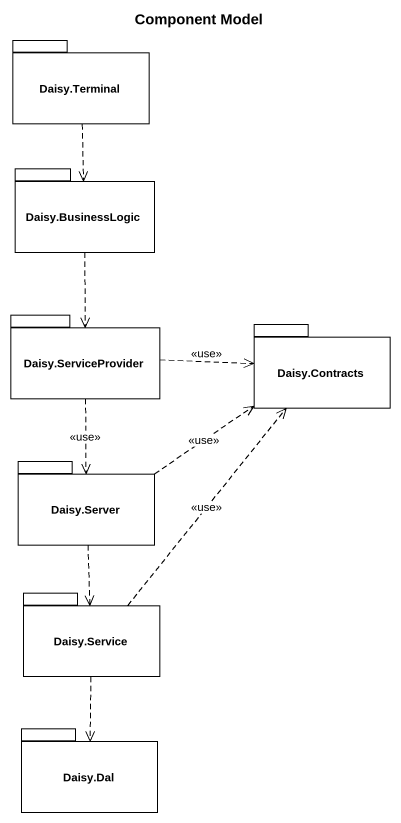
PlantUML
@startuml
title Component Model
package "Daisy.Terminal" as Daisy_Terminal {
}
package "Daisy.BusinessLogic" as Daisy_BusinessLogic {
}
package "Daisy.ServiceProvider" as Daisy_ServiceProvider {
}
package "Daisy.Contracts" as Daisy_Contracts {
}
package "Daisy.Server" as Daisy_Server {
}
package "Daisy.Service" as Daisy_Service {
}
package "Daisy.Dal" as Daisy_Dal {
}
Daisy_Terminal ..> Daisy_BusinessLogic
Daisy_BusinessLogic ..> Daisy_ServiceProvider
Daisy_ServiceProvider .right.> Daisy_Contracts : <<use>>
Daisy_ServiceProvider ..> Daisy_Server : <<use>>
Daisy_Server .right.> Daisy_Contracts : <<use>>
Daisy_Server ..> Daisy_Service
Daisy_Service .up.> Daisy_Contracts : <<use>>
Daisy_Service ..> Daisy_Dal
@enduml
